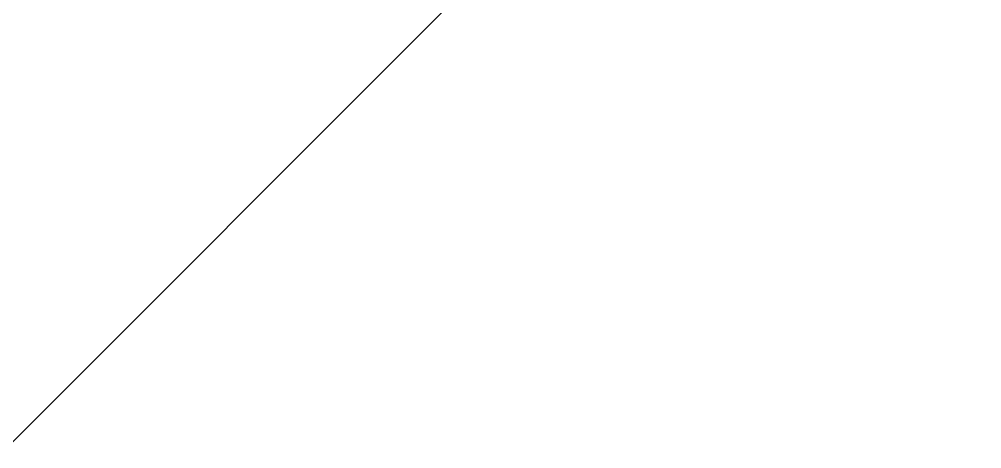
# Model space of a CAD drawing. Header units: millimetres. Extents: x 0 to 16115, y 0 to 11330.
# Drawn here: x 10503.132 to 10504.047, y 4663.418 to 4663.826 of the extents above; entities that cross this region are included whole.
import ezdxf

# ---------------------------------------------------------------- set-up
doc = ezdxf.new("R2010")
doc.units = ezdxf.units.MM
doc.header["$MEASUREMENT"] = 0
doc.linetypes.add('HIDDEN', pattern=[9.524999999999999, 6.35, -3.175])
doc.layers.add('DIM', color=3, linetype='Continuous', lineweight=9)
doc.layers.add('H', color=2, linetype='HIDDEN', lineweight=15)

msp = doc.modelspace()

# ---------------------------------------------------------------- hatches: boundary and pattern name
at = {"layer": 'DIM'}
h = msp.add_hatch(dxfattribs=at)
h.set_pattern_fill('ANSI31', color=256, scale=350, style=0)
h.set_pattern_definition([(45, (-20178.26680215774, -2318.325342816708), (-30.93592167691145, 30.93592167691146), [])])
h.paths.add_polyline_path([(10154.42998715322, 5257.746063284749), (10154.42998715321, 3184.746063284743), (9723.645604763537, 3184.746063284743), (9723.645604763566, 4971.680876212997), (9054.42998715322, 4971.680876212997), (9054.42998715322, 6434.746063284756), (12994.42998715322, 6434.746063284758), (12994.42998715322, 4971.680876212997), (12325.2143695429, 4971.680876212997), (12325.2143695429, 3184.746063284743), (11894.42998715322, 3184.746063284743), (11894.42998715322, 5257.746063284743)])
edge = h.paths.add_edge_path(flags=16)
edge.add_line((11894.42998715322, 3207.746063284751), (11894.42998715322, 3184.746063284743))
edge.add_line((10154.42998715321, 3207.746063284751), (10154.42998715321, 3184.746063284743))
at = {"layer": 'H', "ltscale": 5}
h = msp.add_hatch(dxfattribs=at)
h.set_pattern_fill('ANSI31', color=256, scale=500, style=0)
h.set_pattern_definition([(45, (4304.396935630793, 20650.17075271173), (-44.19417382415921, 44.19417382415922), [])])
h.paths.add_polyline_path([(13044.42998715322, 6434.746063284754), (12994.42998715322, 6434.746063284758)], flags=16)
h.paths.add_polyline_path([(13044.42998715322, 6434.746063284754), (12994.42998715322, 6434.746063284758)], flags=0)
h.paths.add_polyline_path([(13044.42998715322, 6434.746063284754), (12994.42998715322, 6434.746063284758)], flags=0)
h.paths.add_polyline_path([(13044.42998715322, 6434.746063284754), (12994.42998715322, 6434.746063284758)], flags=0)
h.paths.add_polyline_path([(13044.42998715322, 6434.746063284754), (12994.42998715322, 6434.746063284758)], flags=0)
edge = h.paths.add_edge_path()
edge.add_line((9054.42998715322, 3184.746063284743), (9054.42998715322, 6434.746063284754))
edge.add_line((9004.42998715322, 3134.746063284743), (9004.42998715322, 6434.746063284754))
edge.add_line((9054.42998715322, 3184.746063284743), (12994.42998715322, 3184.746063284743))
edge.add_line((9004.42998715322, 3134.746063284743), (13044.42998715322, 3134.746063284743))
edge.add_line((13044.42998715322, 6434.746063284758), (12994.42998715322, 6434.746063284754))
edge.add_line((12994.42998715322, 5184.746063284741), (12994.42998715322, 5194.746063284741))
edge.add_line((12994.42998715322, 3184.746063284743), (12994.42998715322, 6434.746063284754))
edge.add_line((13044.42998715322, 3134.746063284743), (13044.42998715322, 6434.746063284758))

doc.saveas('drawing.dxf')
